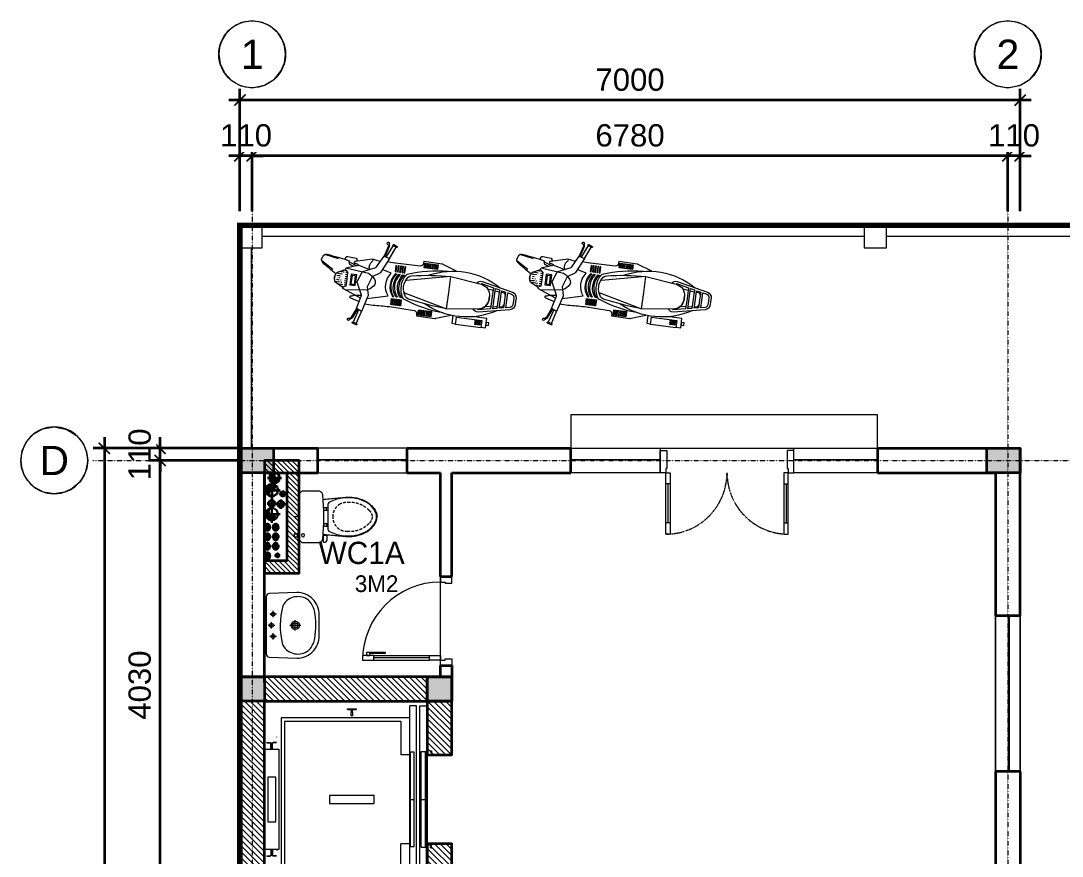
# Model space of a CAD drawing. Header units: millimetres. Extents: x -127141 to 682685, y -1234500 to 49778.
# Drawn here: x 218732 to 228075, y -268160 to -260665 of the extents above; entities that cross this region are included whole.
import ezdxf
from ezdxf.enums import TextEntityAlignment as Align

# ---------------------------------------------------------------- set-up
doc = ezdxf.new("R2010")
doc.units = ezdxf.units.MM
doc.header["$MEASUREMENT"] = 0
doc.set_wipeout_variables(frame=1)
for name, pattern in [('$AUDIT_BAD_LTYPE2', [0]), ('ACAD_ISO03W100', [30, 12, -18]), ('CENTER2', [1.125, 0.75, -0.125, 0.125, -0.125]), ('CONTINOUS', [0]), ('DASHDOT', [1, 0.5, -0.25, 0, -0.25]), ('DASHED', [0.75, 0.5, -0.25]), ('DIVIDEX22', [1.25, 0.625, -0.25, 0, -0.125, 0, -0.25]), ('HIDDEN', [0.75, 0.5, -0.25]), ('PHANTOM2', [1.25, 0.625, -0.125, 0.125, -0.125, 0.125, -0.125]), ('PHANTOM3', [1.5, 0.625, -0.125, 0.125, -0.125, 0.125, -0.125, 0.125, -0.125]), ('xref-thap C (mb tang 32-2)$0$HIDDEN', [0.375, 0.25, -0.125]), ('Xref-VCMT-BT3 - tuong bao$0$HIDDEN2', [0.1875, 0.125, -0.0625])]:
    doc.linetypes.add(name, pattern=pattern)
for name, color, linetype, lineweight in [('-CONCRETE', 1, 'Continuous', 35), ('-DOOR', 137, 'Continuous', 9), ('-FURNITURE', 46, 'Continuous', 9), ('-HATCH', 8, 'Continuous', 5), ('-LINE1', 7, 'Continuous', 18), ('-LINE2', 252, 'Continuous', 9), ('-TEXT', 7, 'Continuous', 15), ('-WALL', 4, 'Continuous', 35), ('A-COT VACH', 2, 'Continuous', 35), ('A-DIM', 251, 'Continuous', 15), ('A-HATCH', 251, 'Continuous', 5), ('A-KY HIEU', 34, 'Continuous', 20), ('A-NET THAY', 125, 'Continuous', 18), ('A-TRUC', 251, 'DASHDOT', 5), ('A-TUONG', 7, 'Continuous', 35), ('Bighome_khuat', 251, 'DASHED', 5), ('N1.1-CN', 4, 'CONTINOUS', 35), ('N1.3-TN', 6, 'CENTER2', 35), ('N1.4-TP', 4, 'PHANTOM2', 35), ('N1.5-TH', 2, 'PHANTOM3', 30), ('N1.6-NM', 3, 'DIVIDEX22', 30), ('N4-OTHER1', 143, 'CONTINOUS', 15), ('TEXT25', 2, 'Continuous', 13)]:
    doc.layers.add(name, color=color, linetype=linetype, lineweight=lineweight)
for name, color, linetype in [('-RANH GIOI LO DAT', 12, 'Continuous'), ('M-CD', 40, 'ACAD_ISO03W100'), ('M-Control', 170, 'CENTER2'), ('M-RP', 140, 'Continuous')]:
    doc.layers.add(name, color=color, linetype=linetype)
doc.layers.add('LUOI GIONG', color=160, linetype='Continuous', plot=False)
doc.styles.add('A1-arial', font='arial.ttf', dxfattribs={"width": 0.8})
doc.styles.get("Standard").update_dxf_attribs({"font": 'arial.ttf'})
doc.styles.add('T1', font='', dxfattribs={"height": 200})
doc.styles.add('vnavanth', font='', dxfattribs={"width": 0.8})
doc.styles.get('T1').set_extended_font_data('VNgeometric Light')
doc.styles.get('vnavanth').set_extended_font_data('.VnAvantH')
doc.dimstyles.new('DIM_LAYOUT A2-A3', dxfattribs={"dimscale": 0, "dimtxt": 2, "dimasz": 1, "dimexe": 1, "dimexo": 0, "dimgap": 0.8, "dimtad": 1, "dimdec": 0, "dimlfac": -1, "dimzin": 0, "dimdsep": 46, "dimtxsty": 'Standard', "dimblk": 'ARCHTICK', "dimcen": 1, "dimdle": 1, "dimclrd": 256, "dimclre": 256, "dimclrt": 7, "dimadec": 0, "dimazin": 0, "dimtfac": 1, "dimtdec": 0, "dimtix": 1, "dimtofl": 0, "dimtmove": 2, "dimatfit": 3, "dimldrblk": 'ARCHTICK', "dimfxl": 1, "dimtfill": 1, "dimtolj": 1, "dimtzin": 0, "dimarcsym": 0})

# ---------------------------------------------------------------- blocks, each defined once
blk = doc.blocks.new('X-5M-DH-2-CORE$0$A$C75E80C28')
at = {"layer": '-LINE2', "linetype": 'Continuous', "ltscale": 2}
for p, q in [((-510, -21.5), (-510, -50.6)), ((-506.8, -21.5), (-510, -21.5)), ((-510, -108.5), (-510, -79.4)), ((-506.8, -21.5), (-506.8, -50.6)), ((-506.8, -108.5), (-506.8, -79.4)), ((-456.2, -56.8), (-500.6, -56.8)), ((-456.2, -60), (-500.6, -60)), ((-456.2, -70), (-500.6, -70)), ((-456.2, -73.2), (-500.6, -73.2)), ((-453.2, -63), (-453.2, -67)), ((-450, -63), (-450, -67)), ((450, -63), (450, -67)), ((453.2, -63), (453.2, -67)), ((456.2, -56.8), (500.6, -56.8)), ((456.2, -60), (500.6, -60)), ((456.2, -70), (500.6, -70)), ((456.2, -73.2), (500.6, -73.2)), ((506.8, -21.5), (510, -21.5)), ((506.8, -21.5), (506.8, -50.6)), ((506.8, -108.5), (506.8, -79.4)), ((510, -21.5), (510, -50.6)), ((510, -108.5), (510, -79.4)), ((-731, -149), (731, -149)), ((-731, -1305), (-731, -149)), ((-700, -179), (700, -179)), ((-700, -1225), (-700, -179)), ((-556.8, -112.5), (-560, -112.5)), ((456.8, -112.5), (460, -112.5)), ((700, -1225), (700, -179)), ((731, -1305), (731, -149)), ((840, -1305), (-840, -1305)), ((-840, -1365), (-840, -1305)), ((-700, -1225), (-400, -1225)), ((-400, -1305), (-400, -1225)), ((700, -1225), (400, -1225)), ((400, -1305), (400, -1225)), ((840, -1365), (840, -1305)), ((840, -1365), (-840, -1365)), ((840, -1395), (-840, -1395)), ((-840, -1395), (-840, -1455)), ((425, -1309), (-425, -1309)), ((-425, -1343), (-425, -1309)), ((425, -1343), (-425, -1343)), ((0, -1309), (0, -1343)), ((425, -1343), (425, -1309)), ((840, -1395), (840, -1455)), ((-840, -1455), (-435, -1455)), ((-435, -1450), (-435, -1460)), ((-435, -1450), (-400, -1450)), ((-435, -1460), (-425, -1460)), ((-435, -1490), (-435, -1500)), ((-435, -1490), (-425, -1490)), ((-433.4, -1451.6), (-433.4, -1458.4)), ((-433.4, -1451.6), (-401.6, -1451.6)), ((-433.4, -1458.4), (-425, -1458.4)), ((-433.4, -1491.6), (-433.4, -1498.4)), ((-433.4, -1491.6), (-425, -1491.6)), ((430, -1406), (-430, -1406)), ((-430, -1406), (-430, -1446)), ((430, -1446), (-430, -1446)), ((-425, -1458.4), (-425, -1460)), ((-425, -1490), (-425, -1491.6)), ((-401.6, -1451.6), (-401.6, -1498.4)), ((400, -1450), (-400, -1450)), ((-400, -1450), (-400, -1500)), ((0, -1406), (0, -1446)), ((400, -1450), (400, -1500)), ((435, -1450), (400, -1450)), ((401.6, -1451.6), (401.6, -1498.4)), ((433.4, -1451.6), (401.6, -1451.6)), ((433.4, -1458.4), (425, -1458.4)), ((425, -1458.4), (425, -1460)), ((435, -1460), (425, -1460)), ((425, -1490), (425, -1491.6)), ((435, -1490), (425, -1490)), ((433.4, -1491.6), (425, -1491.6)), ((430, -1406), (430, -1446)), ((433.4, -1451.6), (433.4, -1458.4)), ((433.4, -1491.6), (433.4, -1498.4)), ((435, -1450), (435, -1460)), ((840, -1455), (435, -1455)), ((435, -1490), (435, -1500)), ((-435, -1500), (-400, -1500)), ((-433.4, -1498.4), (-401.6, -1498.4)), ((435, -1500), (400, -1500)), ((433.4, -1498.4), (401.6, -1498.4))]:
    blk.add_line(p, q, dxfattribs=at)
for points in [[(-450, 0), (-450, -130), (450, -130), (450, 0)], [(-200, -29), (200, -29), (200, -101), (-200, -101)], [(-36, -584), (36, -584), (36, -984), (-36, -984)]]:
    blk.add_lwpolyline(points, close=True, dxfattribs=at)
for points in [[(-780, -789), (-751, -789, 0.414214), (-750, -788), (-750, -784), (-750, -780, 0.414214), (-751, -779), (-780, -779, -0.256978), (-784.1, -781.9), (-797.9, -781.9, -0.414214), (-800.9, -778.9), (-804, -749.5, 0.414214), (-807, -746.5), (-812, -746.5), (-812, -784), (-812, -821.5), (-807, -821.5, 0.414214), (-804, -818.5), (-800.9, -789.1, -0.414214), (-797.9, -786.1), (-784.1, -786.1, -0.256978), (-780, -789)], [(780, -789), (751, -789, -0.414214), (750, -788), (750, -784), (750, -780, -0.414214), (751, -779), (780, -779, 0.256978), (784.1, -781.9), (797.9, -781.9, 0.414214), (800.9, -778.9), (804, -749.5, -0.414214), (807, -746.5), (812, -746.5), (812, -784), (812, -821.5), (807, -821.5, -0.414214), (804, -818.5), (800.9, -789.1, 0.414214), (797.9, -786.1), (784.1, -786.1, 0.256978), (780, -789)]]:
    blk.add_lwpolyline(points, format="xyb", dxfattribs=at)
for centre, radius, start, end in [((-500.6, -50.6), 9.4, 180, 270), ((-500.6, -79.4), 9.4, 90, 180), ((-500.6, -50.6), 6.2, 180, 270), ((-500.6, -79.4), 6.2, 90, 180), ((-456.2, -63), 6.2, 0, 90), ((-456.2, -63), 3, 0, 90), ((-456.2, -67), 6.2, 270, 0), ((-456.2, -67), 3, 270, 0), ((456.2, -63), 6.2, 90, 180), ((456.2, -67), 6.2, 180, 270), ((456.2, -63), 3, 90, 180), ((456.2, -67), 3, 180, 270), ((500.6, -50.6), 6.2, 270, 0), ((500.6, -50.6), 9.4, 270, 0), ((500.6, -79.4), 9.4, 0, 90), ((500.6, -79.4), 6.2, 0, 90)]:
    blk.add_arc(centre, radius, start, end, dxfattribs=at)
blk = doc.blocks.new('A$C5C575821')
at = {"layer": '-CONCRETE'}
h = blk.add_hatch(color=256, dxfattribs=at)
h.dxf.hatch_style = 1
h.paths.add_polyline_path([(0, 220), (0, 0), (220, 0), (220, 220)])
blk.add_lwpolyline([(0, 0), (220, 0), (220, 220), (0, 220)], close=True, dxfattribs=at)
blk = doc.blocks.new('A$C3F71457E')
at = {"layer": 'A-HATCH'}
h = blk.add_hatch(dxfattribs=at)
h.set_pattern_fill('ANSI31', color=256, scale=300)
h.paths.add_polyline_path([(200, 380), (-20, 380), (-20, -98.4), (18.4, -98.4), (18.4, -66.6), (11.6, -66.6), (11.6, -75), (10, -75), (10, -65), (20, -65), (20, -100), (200, -100)])
h.paths.add_polyline_path([(-20, 600), (-1480, 600), (-1480, 380), (-20, 380)])
h.paths.add_polyline_path([(-1480, 380), (-1700, 380), (-1700, -1380), (-1480, -1380)])
h.paths.add_polyline_path([(-20, -1380), (-1480, -1380), (-1480, -1600), (-20, -1600)])
h.paths.add_polyline_path([(200, -900), (20, -900), (20, -935), (10, -935), (10, -925), (11.6, -925), (11.6, -933.4), (18.4, -933.4), (18.4, -901.6), (-20, -901.6), (-20, -1380), (-20, -1380), (200, -1380)])
at = {"layer": '-CONCRETE'}
blk.add_lwpolyline([(-20, -100), (-20, 380), (-1480, 380), (-1480, -1380), (-20, -1380), (-20, -900), (200, -900), (200, -1600), (-1700, -1600), (-1700, 600), (200, 600), (200, -100), (-20, -100)], dxfattribs=at)
at = {"layer": '-LINE1'}
blk.add_line((-20, -900), (-20, -100), dxfattribs=at)
at = {"layer": '-WALL'}
for p in [(-1700, 380), (-20, 380), (-1700, -1600), (-20, -1600)]:
    blk.add_blockref('A$C5C575821', p, dxfattribs=at)
at = {"color": 2, "rotation": 90}
blk.add_blockref('X-5M-DH-2-CORE$0$A$C75E80C28', (-1480, -500), dxfattribs=at)
blk = doc.blocks.new('A$C18091ED7')
for p, q in [((0, -42.1), (0, 0)), ((146.1, -26.6), (179.2, -26.6)), ((146.1, -26.6), (146.1, -30.2)), ((146.1, -30.2), (165.8, -30.2)), ((153.1, -36.8), (146.1, -30.2)), ((152.3, 0), (152.3, -26.6)), ((152.3, 0), (179.2, 0)), ((153.1, -36.8), (165.8, -36.8)), ((153.1, -39.7), (153.1, -36.8)), ((153.1, -39.7), (178.4, -39.7)), ((153.1, -39.7), (178.4, -39.7)), ((153.1, -39.7), (153.1, -42.1)), ((185.4, -30.2), (165.8, -30.2)), ((178.4, -36.8), (165.8, -36.8)), ((185.4, -30.2), (178.4, -36.8)), ((178.4, -36.8), (178.4, -39.7)), ((178.4, -39.7), (178.4, -42.1)), ((179.2, 0), (179.2, -26.6)), ((179.2, -26.6), (185.4, -26.6)), ((185.4, -26.6), (185.4, -30.2)), ((-83.3, -267.4), (-83.3, -300)), ((-83.3, -278.5), (-83.3, -287.6)), ((-62.9, -265.4), (-81.3, -265.4)), ((-60.9, -267.4), (-60.9, -300)), ((60.9, -267.4), (60.9, -300)), ((62.9, -265.4), (81.3, -265.4)), ((83.3, -267.4), (83.3, -300)), ((83.3, -278.5), (83.3, -287.6)), ((165.4, -262), (165.4, -289.7)), ((167.9, -259.5), (228.1, -259.5)), ((230.6, -274.3), (230.6, -262)), ((-60.9, -290), (-83.3, -290)), ((60.9, -290), (83.3, -290)), ((167.9, -292.2), (206.7, -292.2))]:
    blk.add_line(p, q)
for points in [[(230, -218.5, -0.137407), (225.5, -234.6), (221.8, -240.7, -0.236081), (198.3, -255.5, -0.051961), (-198.3, -255.5, -0.236081), (-221.8, -240.7), (-225.5, -234.6, -0.137407), (-230, -218.5), (-230, -72, -0.198912), (-226.4, -63.2), (-208.9, -45.8, -0.198912), (-200.1, -42.1), (0, -42.1), (200.1, -42.1, -0.198912), (208.9, -45.8), (226.4, -63.2, -0.198912), (230, -72)], [(144.1, -619, -0.212405), (26.3, -734.5, -0.027685), (-0.6, -738.6, -0.022279), (-26.3, -734.5, -0.212405), (-144.1, -619, -0.142796), (-167.2, -428, -0.093005), (-127.9, -309.1, -0.256439), (-111.2, -300), (0, -300), (111.2, -300, -0.256439), (127.9, -309.1, -0.093005), (167.2, -428, -0.142796)]]:
    blk.add_lwpolyline(points, format="xyb", close=True)
at = {"linetype": 'xref-thap C (mb tang 32-2)$0$HIDDEN', "ltscale": 100}
blk.add_lwpolyline([(61, -669, -0.199031), (0, -698.8, -0.199031), (-61, -669, -0.218924), (-131.9, -478.3, -0.153791), (-112.5, -404, -0.236701), (0, -347.6, -0.236701), (112.5, -404, -0.153791), (131.9, -478.3, -0.218924)], format="xyb", close=True, dxfattribs=at)
blk.add_circle((165.8, -78.4), 13.9)
for centre, radius, start, end in [((-81.3, -267.4), 1.98, 90, 180), ((-62.9, -267.4), 1.98, 0, 90), ((62.9, -267.4), 1.98, 90, 180), ((81.3, -267.4), 1.98, 0, 90), ((167.9, -262), 2.47, 90, 180), ((168.4, -224.8), 80.1, 306.46585, 320.31229), ((228.1, -274.3), 2.47, 320.31229, 0), ((167.9, -289.7), 2.47, 180, 270), ((206.7, -276.7), 15.5, 270, 306.46585)]:
    blk.add_arc(centre, radius, start, end)
for points in [[(-155.6, -259.5), (-156.6, -267.3), (-164.3, -328.4), (-169.2, -385.1), (-183.7, -527.8), (-135.6, -679.1), (-50.3, -735.2), (-19.7, -741.1), (0, -743.7)], [(155.6, -259.5), (156.6, -267.3), (164.3, -328.4), (169.2, -385.1), (183.7, -527.8), (135.6, -679.1), (50.3, -735.2), (19.7, -741.1), (0, -743.7)]]:
    blk.add_open_spline(points, degree=3, knots=[130.613938, 130.613938, 130.613938, 130.613938, 152.852109, 311.129351, 417.703951, 561.383393, 697.692632, 710.812262, 710.812262, 710.812262, 710.812262])
blk = doc.blocks.new('*U122')
at = {"linetype": '$AUDIT_BAD_LTYPE2'}
for p, q in [((70, 100), (70, 600)), ((90, 600), (90, 100))]:
    blk.add_line(p, q, dxfattribs=at)
for points in [[(50, 600), (90, 600), (90, 700), (50, 700), (50, 600)], [(50, 602.9), (50, 100)], [(50, 100), (90, 100), (90, 0), (50, 0), (50, 100)]]:
    blk.add_lwpolyline(points)
for points in [[(118.3, 494.5), (118.3, 664.1), (90, 664.1), (90, 635.9), (112.6, 635.9), (112.6, 494.5)], [(0, 0), (50, 0), (50, -40), (60, -40), (60, -100), (0, -100)], [(800, 0), (750, 0), (750, -40), (740, -40), (740, -100), (800, -100)]]:
    blk.add_lwpolyline(points, close=True)
at = {"linetype": '$AUDIT_BAD_LTYPE2', "ltscale": 0.3}
blk.add_arc((50, 0), 700, 0, 90, dxfattribs=at)
blk = doc.blocks.new('*U715')
for p, q in [((-1110, 450), (-1150, 450)), ((-90, 450), (-50, 450)), ((-1110, 100), (-1150, 100)), ((-90, 100), (-50, 100))]:
    blk.add_line(p, q)
at = {"color": 251}
for p, q in [((-1130, 100), (-1130, 450)), ((-70, 100), (-70, 450))]:
    blk.add_line(p, q, dxfattribs=at)
for points in [[(-1150, 0), (-1110, 0), (-1110, 550), (-1150, 550)], [(-50, 0), (-90, 0), (-90, 550), (-50, 550)], [(-1200, -200.1), (-1140, -200.1), (-1140, -40), (-1150, -40), (-1150, 0), (-1200, 0)], [(0, -200.1), (-60, -200.1), (-60, -40), (-50, -40), (-50, 0), (0, 0)]]:
    blk.add_lwpolyline(points, close=True)
at = {"layer": 'Bighome_khuat', "linetype": 'Xref-VCMT-BT3 - tuong bao$0$HIDDEN2'}
for centre, start, end in [((-1150, 0), 0, 89.99996), ((-50, 0), 90.00004, 180)]:
    blk.add_arc(centre, 550, start, end, dxfattribs=at)
blk = doc.blocks.new('A$C4ace49fd')
for p, q in [((167.3, 413.5), (223.9, 413.5)), ((195, 382.7), (195, 442.9)), ((267.3, 428.5), (323.9, 428.5)), ((295, 397.7), (295, 457.9)), ((367.3, 413.5), (423.9, 413.5)), ((395, 382.7), (395, 442.9)), ((248.9, 214.8), (342.1, 214.8)), ((295, 165.4), (295, 264))]:
    blk.add_line(p, q)
for points in [[(0, 200, 0.414214), (200, 0), (390, 0, 0.414214), (590, 200), (581.1, 446.1, 0.409799), (551.1, 475), (38.9, 475, 0.403607), (8.9, 446.1)], [(176.6, 39.7, 0.090773), (424.3, 42.8, 0.149887), (521.4, 96, 0.430722), (481.9, 321.3, 0.080637), (470.2, 326.5, 0.127732), (124.5, 329.3, 0.074208), (113.6, 324.8, 0.443092), (68.6, 96, 0.13364), (154, 45.6, 0.033617)]]:
    blk.add_lwpolyline(points, format="xyb", close=True)
for centre, radius in [((195, 413.5), 17.5), ((295, 428.5), 17.5), ((395, 413.5), 17.5), ((295, 214.8), 37.5), ((295, 214.8), 22.5), ((295, 214.8), 22.5)]:
    blk.add_circle(centre, radius)
blk = doc.blocks.new('A$C49AC32B8')
h = blk.add_hatch()
h.set_pattern_fill('ANSI31', color=256, scale=100, angle=405, style=0)
h.set_pattern_definition([(90, (1628.179, -139081.394), (-12.5, 1e-15), [])])
h.paths.add_polyline_path([(-545.4, -149.3), (-545.4, -106.7), (-667.4, -106.7), (-667.4, -149.3)])
h.paths.add_polyline_path([(-545.4, 276.3), (-545.4, 318.8), (-667.4, 318.8), (-667.4, 276.3)])
h = blk.add_hatch()
h.set_pattern_fill('ANSI31', color=256, scale=150, angle=315, style=0)
h.set_pattern_definition([(2e-15, (1485.97, -142180.918), (2e-15, 18.75), [])])
edge = h.paths.add_edge_path()
edge.add_arc((142.4, 0.7), 10, 291.06339, 432.04954)
edge.add_arc((142.4, 168.9), 10, 287.95046, 428.93661)
edge.add_arc((203.6, 62.8), 30, 298.73417, 336.68476)
edge.add_arc((203.6, 106.8), 30, 383.31524, 421.26583)
edge.add_line((152.1, 3), (218.1, 36.5))
edge.add_line((152.1, 166.5), (218.1, 133.1))
edge.add_line((145.5, 10.2), (128.8, 17.7))
edge.add_line((128.8, 17.7), (128.8, 82.1))
edge.add_line((128.8, 146.5), (128.8, 82.1))
edge.add_line((145.5, 159.4), (128.8, 146.5))
edge.add_arc((152.6, 84.8), 85.6, 336.68476, 359.98629)
edge.add_arc((152.6, 84.8), 85.6, 360.01371, 383.31524)
for points in [[(-244.2, 438, 1), (-248.2, 447.1), (-248.2, 447.1), (-280.2, 432.8), (-280.2, 432.8, 1), (-276.1, 423.7)], [(-9.5, -301.3), (-41.7, -188.5), (6.5, -167.3), (6.5, -167.3), (-21.3, -52.1), (-21.3, -52.1, -0.213812), (-21.1, -44), (-21.1, -44), (32.2, 67.1), (32.2, 67.1, 0.201882), (32.6, 74.9), (32.6, 74.9), (0.3, 163.6), (0.3, 163.6, 0.201882), (-4.9, 169.3), (-4.9, 169.3), (-117.2, 220.1), (-117.2, 220.1, -0.213812), (-122.7, 226.3), (-122.7, 226.3), (-175.4, 332.4), (-175.4, 332.4), (-225.9, 317.6), (-277.9, 433.9)], [(-185, 329.6), (-210.7, 418), (-210.7, 418, -0.119246), (-211.4, 432.1), (-211.4, 432.1), (-207.4, 452.8)], [(-199.5, 441.1, 2.509808), (-207.5, 452.2)], [(-199.5, 441.1), (-201.1, 432.6), (-201.1, 432.6, 0.119246), (-200.5, 418.5), (-200.5, 418.5), (-175.4, 332.4)], [(-593.8, 213.8, 0.25966), (-1245.1, 188.7, 0.25966)], [(-839.1, 283.8), (-712, 328.9), (-712, 328.9, -0.085491), (-702, 330.7), (-535.1, 330.7), (-535.1, 315.4), (-535.1, 315.4, 0.389594), (-507.7, 285.5), (-507.7, 285.5), (-284.8, 280.8), (-284.8, 280.8, 0.038668), (-280.2, 280.8), (-280.2, 280.8, 0.005075), (-209.9, 283)], [(-225.9, 317.6), (-163, 181.7), (-163, 181.7, 0.213812), (-157.6, 175.5), (-157.6, 175.5), (-95.4, 131.7), (-61.2, 37.8), (-80.7, -35.7), (-80.7, -35.7, 0.213812), (-80.9, -43.9), (-80.9, -43.9), (-41.7, -188.5)], [(-149, 279.3), (-78.1, 290.7), (73.5, 248.7, -1.090751), (73.5, 233.7, 0.1744), (37.9, 219.8), (146, 178.2), (146, 178.2, -0.70664), (145.5, 159.4)], [(-64, 196.1, 0.330008), (-78.1, 272.1), (-78.1, 272.1, -0.752015), (-78.1, 290.7)], [(159.9, 254.9, 0.671768), (145.2, 286.1), (145.2, 286.1), (69.7, 278.7), (69.7, 278.7, 0.734542), (70.8, 249.8)], [(-1029.6, 202.2, 0.218308), (-1078.9, 224.2), (-1078.9, 224.2), (-1359.8, 164.2), (-1359.8, 164.2, 0.353851), (-1399.4, 115.3), (-1399.4, 84.8), (-1399.4, 54.3, 0.353851), (-1359.8, 5.4), (-1359.8, 5.4), (-1078.9, -54.6), (-1078.9, -54.6, 0.218308), (-1029.6, -32.6)], [(-1074.6, 204.7), (-1072.9, 196.9), (-1072.9, 196.9, 0.379173), (-1160.8, 97.7)], [(-402.7, 141.1, 0.365685), (-444.3, 190.4, 0.035711), (-794.4, 230.8), (-1072.9, 196.9)], [(-765.3, -103.7, 0.080514), (-402.7, -28.1), (-402.7, -28.1, 0.201101), (-366.2, 84.8), (-366.2, 84.8, 0.201101), (-402.7, 197.7), (-402.7, 197.7, 0.080514), (-765.3, 273.3)], [(-74.8, -66.2), (-259.4, -17.7), (-259.4, -17.7, 0.336681), (-259.4, 187.2), (-259.4, 187.2), (-175.7, 209.2)], [(231.6, 117.7, 0.024274), (362.1, 200.6), (362.1, 200.6, 0.338506), (373, 235.3), (373, 235.3), (373, 235.3), (364.2, 259.5), (364.2, 259.5, 0.338506), (333.5, 279.2), (333.5, 279.2, 0.032613), (128.2, 248.3), (128.2, 248.3), (127, 238.4), (52.5, 214.2)], [(-1280.3, 160.7, 0.112845), (-1300, 120.7)], [(-414.5, -3.8, 0.315879), (-414.5, 173.3)], [(136.8, 181.8), (-58.4, 160.5), (-58.4, 160.5, 0.114874), (-118.1, 115.6), (-118.1, 115.6, 0.363628), (-118.1, 51.4), (-118.1, 51.4, 0.117419), (-56.9, 5.9)], [(152.1, 3), (218.1, 36.5), (218.1, 36.5, 0.167121), (231.2, 50.9), (231.2, 50.9, 0.102024), (238.2, 84.8), (238.2, 84.8, 0.102024), (231.2, 118.6), (231.2, 118.6, 0.167121), (218.1, 133.1), (218.1, 133.1), (152.1, 166.5)], [(-1300, 48.8, 0.112845), (-1280.3, 8.8)], [(-1072.9, -27.4, -0.379173), (-1160.8, 71.9, 0.379173), (-1072.9, -27.4), (-1072.9, -27.4), (-1074.6, -35.1)], [(-1072.9, -27.4), (-794.4, -61.3), (-794.4, -61.3, 0.035711), (-444.3, -20.8), (-444.3, -20.8, 0.365685), (-402.7, 28.5)], [(-16.7, -71.3), (146, -8.7), (146, -8.7, 0.70664), (145.5, 10.2)], [(-1245.1, -19.1, 0.25966), (-593.8, -44.3)], [(37.9, -50.3, 0.1744), (73.5, -64.1), (73.5, -64.1, -1.090751), (73.5, -79.1), (73.5, -79.1), (-9.3, -102.1)], [(-61.2, -116.6), (-135.9, -117.2), (-135.9, -117.2, 0.010417), (-280.2, -111.3), (-280.2, -111.3, 0.038668), (-284.8, -111.3), (-284.8, -111.3), (-507.7, -116), (-507.7, -116, 0.389594), (-535.1, -145.9), (-535.1, -145.9), (-535.1, -161.1), (-702, -161.1, -0.085491), (-712, -159.4), (-712, -159.4), (-839.1, -114.3)], [(-2.6, -171.3), (34.4, -255.6), (34.4, -255.6, 0.119246), (43, -266.8), (43, -266.8), (59.4, -280.1)], [(6.5, -167.3), (42.6, -249.4), (42.6, -249.4, 0.119246), (51.2, -260.6), (51.2, -260.6), (57.9, -266.1)], [(58.9, -279.8, 2.509808), (57.9, -266.1)], [(-12, -302, 1), (-9.2, -311.7), (-9.2, -311.7), (24.4, -302.1), (24.4, -302.1, 1), (21.7, -292.4)]]:
    blk.add_lwpolyline(points, format="xyb")
for points in [[(-276.1, 423.7), (-244.2, 438)], [(-196.8, 326.1), (-246.4, 437)], [(-1074.8, 204.6), (-1185.7, 180.9), (-1185.7, 84.8), (-1185.7, -11.4), (-1074.8, -35.1)], [(-402.7, 28.5), (-794.4, -61.3), (-794.4, -61.3), (-794.4, 84.8), (-794.4, 230.8), (-794.4, 230.8), (-402.7, 141.1)], [(37.9, 219.8), (-61.1, 194.7)], [(81.5, 203), (118, 217.4), (127, 238.4)], [(227.1, 252.5), (352.2, 274.5)], [(263.5, 152.5), (373.4, 216.1)], [(-1262, 150.8), (-1289.1, 148.1)], [(-1205.7, 156.5), (-1242, 152.8)], [(-1136, 163.5), (-1185.7, 158.5)], [(145.5, 159.4), (128.8, 146.5), (128.8, 82.1), (128.8, 17.7), (145.5, 10.2)], [(-1262, 18.8), (-1289.1, 21.5)], [(-1205.7, 13.1), (-1242, 16.7)], [(-1136, 6), (-1185.7, 11.1)], [(-58.4, 6.4), (131.3, -14.3)], [(37.9, -50.3), (-21.1, -44)], [(-1121.2, -185.1), (-1164.5, -185.1), (-1164.5, -99.2), (-1030.9, -99.2)], [(-858.6, -115.7), (-858.6, -185.1), (-892, -185.1)], [(-14, -176.3), (19.3, -293.1)], [(-12, -302), (21.7, -292.4)]]:
    blk.add_lwpolyline(points)
for points in [[(-667.4, 318.8), (-667.4, 276.3), (-545.4, 276.3), (-545.4, 318.8)], [(-381.8, 206.9), (-381.8, 261.7), (-373, 261.7), (-373, 206.9)], [(-361.8, 206.9), (-361.8, 261.7), (-353, 261.7), (-353, 206.9)], [(-341.8, 206.9), (-341.8, 261.7), (-333, 261.7), (-333, 206.9)], [(-321.8, 206.9), (-321.8, 261.7), (-313, 261.7), (-313, 206.9)], [(-301.8, 206.9), (-301.8, 261.7), (-293, 261.7), (-293, 206.9)], [(-1262, 164.6), (-1300, 156.5), (-1300, 84.8), (-1300, 13), (-1300, 13), (-1262, 4.9), (-1262, 84.8)], [(-1242, 168.9), (-1242, 84.8), (-1242, 0.6), (-1242, 0.6), (-1205.7, -7.1), (-1205.7, -7.1), (-1205.7, 84.8), (-1205.7, 176.7), (-1205.7, 176.7)], [(-1160.8, 84.8), (-1160.8, 97.7)], [(94.9, 132), (94.9, 34.8), (44.5, 34.8), (44.5, 132)], [(84.9, 122), (84.9, 44.8), (54.5, 44.8), (54.5, 122)], [(-1160.8, 84.8), (-1160.8, 71.9)], [(-381.8, -37.4), (-381.8, -92.1), (-373, -92.1), (-373, -37.4)], [(-361.8, -37.4), (-361.8, -92.1), (-353, -92.1), (-353, -37.4)], [(-341.8, -37.4), (-341.8, -92.1), (-333, -92.1), (-333, -37.4)], [(-321.8, -37.4), (-321.8, -92.1), (-313, -92.1), (-313, -37.4)], [(-301.8, -37.4), (-301.8, -92.1), (-293, -92.1), (-293, -37.4)], [(-1164.5, -135.4), (-1164.5, -160.8), (-1188.4, -160.8), (-1188.4, -135.4)], [(-892, -190.4), (-892, -123.5), (-1121.2, -123.5), (-1121.2, -190.4)], [(-1110.5, -130.5), (-1110.5, -138.2), (-1063.2, -138.2), (-1063.2, -130.5)], [(-1110.5, -144.6), (-1110.5, -152.3), (-1063.2, -152.3), (-1063.2, -144.6)], [(-1110.5, -159.3), (-1110.5, -167), (-1063.2, -167), (-1063.2, -159.3)], [(-667.4, -149.3), (-667.4, -106.7), (-545.4, -106.7), (-545.4, -149.3)]]:
    blk.add_lwpolyline(points, close=True)
for points in [[(-366.5, 187.2), (-379.3, 187.2), (-379.3, 187.2, -0.363938), (-379.3, -17.7), (-379.3, -17.7), (-366.5, -17.7), (-366.5, -17.7, 0.336681)], [(-328.9, 187.2), (-341.7, 187.2), (-341.7, 187.2, -0.363938), (-341.7, -17.7), (-341.7, -17.7), (-328.9, -17.7), (-328.9, -17.7, 0.336681)], [(-310.7, 187.2), (-297.9, 187.2), (-297.9, 187.2, -0.336681), (-297.9, -17.7), (-297.9, -17.7), (-310.7, -17.7), (-310.7, -17.7, 0.363938)], [(-1379.4, 115.3), (-1379.4, 84.8), (-1379.4, 54.3), (-1379.4, 54.3, 0.353851), (-1355.7, 24.9), (-1355.7, 24.9), (-1320, 17.3), (-1320, 17.3), (-1320, 84.8), (-1320, 152.2), (-1320, 152.2), (-1355.7, 144.6), (-1355.7, 144.6, 0.353851)]]:
    blk.add_lwpolyline(points, format="xyb", close=True)
blk = doc.blocks.new('_ArchTick')
at = {"color": 0, "linetype": 'ByBlock', "const_width": 0.15}
blk.add_lwpolyline([(-0.5, -0.5), (0.5, 0.5)], dxfattribs=at)
blk = doc.blocks.new('*D2482')
at = {"layer": 'A-DIM', "lineweight": -2, "transparency": 16777216}
for p, q in [((1257.4, 17883.6), (1257.4, 17983.6)), ((1973.9, 17883.6), (1157.4, 17883.6)), ((1973.9, 17773.6), (1157.4, 17773.6)), ((1257.4, 17773.6), (1257.4, 17673.6))]:
    blk.add_line(p, q, dxfattribs=at)
at = {"layer": 'Defpoints', "color": 0, "transparency": 16777216}
for p in [(1973.9, 17883.6), (1973.9, 17773.6)]:
    blk.add_point(p, dxfattribs=at)
at = {"layer": 'A-DIM', "lineweight": -2, "transparency": 16777216, "xscale": 100, "yscale": 100, "zscale": 100}
for p, rotation in [((1257.4, 17883.6), 270), ((1257.4, 17773.6), 90)]:
    blk.add_blockref('_ArchTick', p, dxfattribs=dict(at, rotation=rotation))
at = {"layer": 'A-DIM', "color": 7, "transparency": 16777216, "insert": (1075.3, 17828.6), "char_height": 200, "attachment_point": 5, "rotation": 90, "bg_fill": 3, "box_fill_scale": 1.25, "bg_fill_color": 256, "bg_fill_true_color": 13158600, "bg_fill_transparency": 0}
blk.add_mtext('\\A1;110', dxfattribs=at)
at = {"layer": 'Defpoints', "color": 0, "transparency": 16777216}
blk.add_point((1257.4, 17773.6), dxfattribs=at)
blk = doc.blocks.new('*D2484')
at = {"layer": 'A-DIM', "lineweight": -2, "transparency": 16777216}
for p, q in [((2083.9, 20011.1), (2083.9, 20607.9)), ((8864.1, 20011.2), (8864.1, 20607.9)), ((8964.1, 20507.9), (1983.9, 20507.9))]:
    blk.add_line(p, q, dxfattribs=at)
at = {"layer": 'Defpoints', "color": 0, "transparency": 16777216}
for p in [(2083.9, 20507.9), (2083.9, 20011.1, 0), (8864.1, 20011.2, 0)]:
    blk.add_point(p, dxfattribs=at)
at = {"layer": 'A-DIM', "lineweight": -2, "transparency": 16777216, "xscale": 100, "yscale": 100, "zscale": 100, "rotation": 180}
blk.add_blockref('_ArchTick', (2083.9, 20507.9), dxfattribs=at)
at = {"layer": 'A-DIM', "lineweight": -2, "transparency": 16777216, "xscale": 100, "yscale": 100, "zscale": 100}
blk.add_blockref('_ArchTick', (8864.1, 20507.9), dxfattribs=at)
at = {"layer": 'A-DIM', "color": 7, "transparency": 16777216, "insert": (5474, 20690), "char_height": 200, "attachment_point": 5, "bg_fill": 3, "box_fill_scale": 1.25, "bg_fill_color": 256, "bg_fill_true_color": 13158600, "bg_fill_transparency": 0}
blk.add_mtext('\\A1;6780', dxfattribs=at)
blk = doc.blocks.new('*D2485')
at = {"layer": 'A-DIM', "lineweight": -2, "transparency": 16777216}
for p, q in [((1973.9, 20011.1), (1973.9, 20607.8)), ((2083.9, 20011.1), (2083.9, 20607.8)), ((1973.9, 20507.8), (1873.9, 20507.8)), ((2083.9, 20507.8), (2183.9, 20507.8))]:
    blk.add_line(p, q, dxfattribs=at)
at = {"layer": 'Defpoints', "color": 0, "transparency": 16777216}
for p in [(1973.9, 20011.1), (2083.9, 20011.1, 0)]:
    blk.add_point(p, dxfattribs=at)
at = {"layer": 'A-DIM', "lineweight": -2, "transparency": 16777216, "xscale": 100, "yscale": 100, "zscale": 100}
blk.add_blockref('_ArchTick', (1973.9, 20507.8), dxfattribs=at)
at = {"layer": 'A-DIM', "lineweight": -2, "transparency": 16777216, "xscale": 100, "yscale": 100, "zscale": 100, "rotation": 180}
blk.add_blockref('_ArchTick', (2083.9, 20507.8), dxfattribs=at)
at = {"layer": 'A-DIM', "color": 7, "transparency": 16777216, "insert": (2028.9, 20689.9), "char_height": 200, "attachment_point": 5, "bg_fill": 3, "box_fill_scale": 1.25, "bg_fill_color": 256, "bg_fill_true_color": 13158600, "bg_fill_transparency": 0}
blk.add_mtext('\\A1;110', dxfattribs=at)
at = {"layer": 'Defpoints', "color": 0, "transparency": 16777216}
blk.add_point((1973.9, 20507.8), dxfattribs=at)
blk = doc.blocks.new('*D2486')
at = {"layer": 'A-DIM', "lineweight": -2, "transparency": 16777216}
for p, q in [((8864.1, 20011.2), (8864.1, 20607.9)), ((8974.1, 20011.2), (8974.1, 20607.9)), ((8864.1, 20507.9), (8764.1, 20507.9)), ((8974.1, 20507.9), (9074.1, 20507.9))]:
    blk.add_line(p, q, dxfattribs=at)
at = {"layer": 'Defpoints', "color": 0, "transparency": 16777216}
for p in [(8864.1, 20011.2), (8974.1, 20011.2, 0)]:
    blk.add_point(p, dxfattribs=at)
at = {"layer": 'A-DIM', "lineweight": -2, "transparency": 16777216, "xscale": 100, "yscale": 100, "zscale": 100}
blk.add_blockref('_ArchTick', (8864.1, 20507.9), dxfattribs=at)
at = {"layer": 'A-DIM', "lineweight": -2, "transparency": 16777216, "xscale": 100, "yscale": 100, "zscale": 100, "rotation": 180}
blk.add_blockref('_ArchTick', (8974.1, 20507.9), dxfattribs=at)
at = {"layer": 'A-DIM', "color": 7, "transparency": 16777216, "insert": (8919.1, 20690), "char_height": 200, "attachment_point": 5, "bg_fill": 3, "box_fill_scale": 1.25, "bg_fill_color": 256, "bg_fill_true_color": 13158600, "bg_fill_transparency": 0}
blk.add_mtext('\\A1;110', dxfattribs=at)
at = {"layer": 'Defpoints', "color": 0, "transparency": 16777216}
blk.add_point((8864.1, 20507.9), dxfattribs=at)
blk = doc.blocks.new('*D2489')
at = {"layer": 'A-DIM', "lineweight": -2, "transparency": 16777216}
for p, q in [((1257.4, 13643.6), (1257.4, 17873.6)), ((1997.8, 17773.6), (1157.4, 17773.6)), ((1997.8, 13743.6), (1157.4, 13743.6))]:
    blk.add_line(p, q, dxfattribs=at)
at = {"layer": 'Defpoints', "color": 0, "transparency": 16777216}
for p in [(1257.4, 17773.6), (1997.8, 17773.6, 0), (1997.8, 13743.6, 0)]:
    blk.add_point(p, dxfattribs=at)
at = {"layer": 'A-DIM', "lineweight": -2, "transparency": 16777216, "xscale": 100, "yscale": 100, "zscale": 100}
for p, rotation in [((1257.4, 17773.6), 90), ((1257.4, 13743.6), 270)]:
    blk.add_blockref('_ArchTick', p, dxfattribs=dict(at, rotation=rotation))
at = {"layer": 'A-DIM', "color": 7, "transparency": 16777216, "insert": (1075.3, 15758.6), "char_height": 200, "attachment_point": 5, "rotation": 90, "bg_fill": 3, "box_fill_scale": 1.25, "bg_fill_color": 256, "bg_fill_true_color": 13158600, "bg_fill_transparency": 0}
blk.add_mtext('\\A1;4030', dxfattribs=at)
blk = doc.blocks.new('*D2498')
at = {"layer": 'A-DIM', "lineweight": -2, "transparency": 16777216}
for p, q in [((1973.9, 20398.1), (1973.9, 21107.8)), ((8974.1, 20398.2), (8974.1, 21107.8)), ((9074.1, 21007.8), (1873.9, 21007.8))]:
    blk.add_line(p, q, dxfattribs=at)
at = {"layer": 'Defpoints', "color": 0, "transparency": 16777216}
for p in [(1973.9, 21007.8), (1973.9, 20398.1, 0), (8974.1, 20398.2, 0)]:
    blk.add_point(p, dxfattribs=at)
at = {"layer": 'A-DIM', "lineweight": -2, "transparency": 16777216, "xscale": 100, "yscale": 100, "zscale": 100, "rotation": 180}
blk.add_blockref('_ArchTick', (1973.9, 21007.8), dxfattribs=at)
at = {"layer": 'A-DIM', "lineweight": -2, "transparency": 16777216, "xscale": 100, "yscale": 100, "zscale": 100}
blk.add_blockref('_ArchTick', (8974.1, 21007.8), dxfattribs=at)
at = {"layer": 'A-DIM', "color": 7, "transparency": 16777216, "insert": (5474, 21189.9), "char_height": 200, "attachment_point": 5, "bg_fill": 3, "box_fill_scale": 1.25, "bg_fill_color": 256, "bg_fill_true_color": 13158600, "bg_fill_transparency": 0}
blk.add_mtext('\\A1;7000', dxfattribs=at)
blk = doc.blocks.new('Tag - Metric')
blk.add_lwpolyline([(0, 3.44), (-1.1, 3.26), (-2.06, 2.76), (-2.71, 2.12), (-3.13, 1.43), (-3.37, 0.73), (-3.44, 0), (-3.3, -0.99), (-2.83, -1.96), (-2.11, -2.72), (-1.16, -3.24), (0, -3.44), (1.28, -3.19), (2.29, -2.57), (2.96, -1.75), (3.33, -0.88), (3.44, 0), (3.34, 0.84), (3.08, 1.53), (2.65, 2.2), (1.84, 2.91), (1.07, 3.27), (0, 3.44)], close=True)
blk.add_circle((0, 0), 3.44)
at = {"style": 'A1-arial', "flags": 8}
blk.add_attdef('1', text='', height=3, dxfattribs=at).set_placement((0, 0), align=Align.MIDDLE_CENTER)
blk = doc.blocks.new('*D2501')
at = {"layer": 'A-DIM', "lineweight": -2, "transparency": 16777216}
for p, q in [((757.6, 17983.6), (757.6, 4098.7)), ((1976.6, 17883.6), (657.6, 17883.6)), ((1976.8, 4198.7), (657.6, 4198.7))]:
    blk.add_line(p, q, dxfattribs=at)
at = {"layer": 'Defpoints', "color": 0, "transparency": 16777216}
for p in [(1976.6, 17883.6, 0), (757.6, 4198.7), (1976.8, 4198.7, 0)]:
    blk.add_point(p, dxfattribs=at)
at = {"layer": 'A-DIM', "lineweight": -2, "transparency": 16777216, "xscale": 100, "yscale": 100, "zscale": 100}
for p, rotation in [((757.6, 17883.6), 90), ((757.6, 4198.7), 270)]:
    blk.add_blockref('_ArchTick', p, dxfattribs=dict(at, rotation=rotation))
at = {"layer": 'A-DIM', "color": 7, "transparency": 16777216, "insert": (575.4, 11041.1), "char_height": 200, "attachment_point": 5, "rotation": 90, "bg_fill": 3, "box_fill_scale": 1.25, "bg_fill_color": 256, "bg_fill_true_color": 13158600, "bg_fill_transparency": 0}
blk.add_mtext('\\A1;13685', dxfattribs=at)
blk = doc.blocks.new('cot 220')
at = {"layer": 'A-COT VACH'}
h = blk.add_hatch(color=251, dxfattribs=at)
h.dxf.hatch_style = 1
h.paths.add_polyline_path([(110, 110), (-110, 110), (-110, -110), (110, -110)])
blk.add_lwpolyline([(-110, -110), (110, -110), (110, 110), (-110, 110)], close=True, dxfattribs=at)
blk = doc.blocks.new('N-ONGDUNG')
at = {"layer": 'N4-OTHER1', "ltscale": 10}
h = blk.add_hatch(dxfattribs=at)
h.set_pattern_fill('ANSI31', color=256, scale=36, angle=-90, style=0)
h.set_pattern_definition([(315, (39548.85, 159241.4585), (3.18198052, 3.18198052), [])])
h.paths.add_polyline_path([(0, 45, -0.414214), (45, 0), (0, 0)])
h.paths.add_polyline_path([(-45, 0, -0.414214), (0, 45), (0, 0, 1)])
h.paths.add_polyline_path([(0, 0), (45, 0, -1)])
at = {"linetype": 'Continuous', "ltscale": 10}
for p, q in [((63, 0), (-63, 0)), ((0, 63), (0, -63))]:
    blk.add_line(p, q, dxfattribs=at)
blk.add_circle((0, 0), 45, dxfattribs=at)
for centre, start, end in [((-22.5, 0), 0, 180), ((22.5, 0), 180, 0)]:
    blk.add_arc(centre, 22.5, start, end, dxfattribs=at)
blk = doc.blocks.new('$cc')
h = blk.add_hatch()
h.set_pattern_fill('_USER', color=8, scale=0.05, angle=45, style=0, pattern_type=0)
h.set_pattern_definition([(45, (-200956.024176, 465343.044346), (-0.0353553390593, 0.0353553390593), [])])
edge = h.paths.add_edge_path()
edge.add_arc((-0.19, -0.25), 0.313, -53.1301, 53.1301, ccw=False)
edge.add_arc((0, 0), 0.5, 90, 270, ccw=False)
edge.add_arc((0.19, 0.25), 0.312, 126.8699, 233.1301)
at = {"color": 8}
blk.add_lwpolyline([(0, 0, -0.5), (0, -0.5, -1), (0, 0.5, 0.5), (0, 0, 0.333333), (0, 0, 0.333333)], format="xyb", dxfattribs=at)
blk.add_circle((0, 0), 0.5)
blk = doc.blocks.new('A$C9810a9bf')
at = {"layer": 'M-RP', "ltscale": 200}
for centre, radius in [((-14.75, 0), 14.75), ((-14.75, 0), 4.75), ((17.95, 0), 17.95), ((17.95, 0), 7.95)]:
    blk.add_circle(centre, radius, dxfattribs=at)
blk.add_ellipse((3.2, 0), major_axis=(-32.7, 0), ratio=0.756114, dxfattribs=at)
at = {"layer": 'M-RP', "ltscale": 200, "xscale": 9.5, "yscale": 9.5, "zscale": 9.5, "rotation": 180}
blk.add_blockref('$cc', (-14.75, 0), dxfattribs=at)
at = {"layer": 'M-RP', "ltscale": 200, "xscale": 15.9, "yscale": 15.9, "zscale": 15.9}
blk.add_blockref('$cc', (17.95, 0), dxfattribs=at)
blk = doc.blocks.new('A$Caa2107e4')
at = {"layer": 'M-Control', "ltscale": 0.03}
for centre, radius in [((-14.75, 0), 14.75), ((-14.75, 0), 4.75), ((17.95, 0), 17.95), ((17.95, 0), 7.95)]:
    blk.add_circle(centre, radius, dxfattribs=at)
blk.add_ellipse((3.2, 0), major_axis=(-32.7, 0), ratio=0.756114, dxfattribs=at)
at = {"layer": 'M-Control', "ltscale": 0.03, "xscale": 9.5, "yscale": 9.5, "zscale": 9.5, "rotation": 180}
blk.add_blockref('$cc', (-14.75, 0), dxfattribs=at)
at = {"layer": 'M-Control', "ltscale": 0.03, "xscale": 15.9, "yscale": 15.9, "zscale": 15.9}
blk.add_blockref('$cc', (17.95, 0), dxfattribs=at)
blk = doc.blocks.new('A$Cddca1029')
at = {"layer": 'A-HATCH'}
h = blk.add_hatch(dxfattribs=at)
h.set_pattern_fill('ANSI31', color=256, scale=250, angle=180)
h.set_pattern_definition([(225, (850724.535, -721488), (22.0970869, -22.0970869), [])])
h.paths.add_polyline_path([(900, 12), (1010, 12), (1010, 322), (0, 322), (0, 12), (110, 12), (110, 212), (900, 212)])
at = {"layer": 'A-NET THAY'}
blk.add_line((110, 12), (900, 12, 0), dxfattribs=at)
at = {"layer": 'A-TUONG'}
for points in [[(900, 12), (1010, 12), (1010, 322), (0, 322), (0, 12), (110, 12), (110, 212), (900, 212), (900, 12)], [(110, 12), (900, 12)]]:
    blk.add_lwpolyline(points, dxfattribs=at)
at = {"layer": 'M-CD', "xscale": 34, "yscale": 34, "zscale": 34, "rotation": 270}
blk.add_blockref('$cc', (851.5, 128.1), dxfattribs=at)
at = {"layer": 'M-RP', "ltscale": 200}
for name, p in [('A$C9810a9bf', (595, 113)), ('A$Caa2107e4', (595, 113)), ('A$C9810a9bf', (680.4, 113)), ('A$Caa2107e4', (680.4, 113)), ('A$C9810a9bf', (765.8, 113)), ('A$Caa2107e4', (765.8, 113)), ('A$C9810a9bf', (595, 38)), ('A$Caa2107e4', (595, 38)), ('A$C9810a9bf', (680.4, 38)), ('A$Caa2107e4', (680.4, 38)), ('A$C9810a9bf', (765.8, 38)), ('A$Caa2107e4', (765.8, 38)), ('A$C9810a9bf', (851.2, 38)), ('A$Caa2107e4', (851.2, 38))]:
    blk.add_blockref(name, p, dxfattribs=at)
at = {"layer": 'N1.1-CN', "xscale": 0.4444444444444459, "yscale": 0.4444444444444459, "zscale": 0.4444444444444459}
blk.add_blockref('N-ONGDUNG', (299, 177), dxfattribs=at)
at = {"layer": 'N1.3-TN', "xscale": -1, "rotation": 180}
blk.add_blockref('N-ONGDUNG', (155, 102), dxfattribs=at)
at = {"layer": 'N1.4-TP', "xscale": 1.222222222222223, "yscale": 1.222222222222223, "zscale": 1.222222222222223, "rotation": 180}
blk.add_blockref('N-ONGDUNG', (266, 77), dxfattribs=at)
at = {"layer": 'N1.5-TH', "xscale": 0.6666666666666681, "yscale": 0.6666666666666681, "zscale": 0.6666666666666681}
for p in [(391, 159), (385, 77)]:
    blk.add_blockref('N-ONGDUNG', p, dxfattribs=at)
at = {"layer": 'N1.6-NM', "xscale": -1.222222222222223, "yscale": 1.222222222222223, "zscale": 1.222222222222223, "rotation": 180}
blk.add_blockref('N-ONGDUNG', (482, 77), dxfattribs=at)
blk = doc.blocks.new('A$C435fd1c9')
at = {"layer": 'A-COT VACH'}
h = blk.add_hatch(color=251, dxfattribs=at)
h.dxf.hatch_style = 1
h.paths.add_polyline_path([(8974, 17663.7), (8974, 17883.7), (8674, 17883.7), (8674, 17663.7)])
at = {"layer": 'A-COT VACH', "elevation": 0}
blk.add_lwpolyline([(8974, 17663.7), (8674, 17663.7), (8674, 17883.7), (8974, 17883.7)], close=True, dxfattribs=at)
at = {"layer": 'A-COT VACH'}
blk.add_blockref('cot 220', (3763.9, 15723.4, 0), dxfattribs=at)
at = {"layer": 'A-DIM'}
for base, p1, p2, angle, picture, middle in [((2083.9, 20507.9, 0), (8864.1, 20011.2, 0), (2083.9, 20011.1, 0), 180, '*D2484', (5474, 20690, 0)), ((1257.4, 17773.6, 0), (1973.9, 17883.6, 0), (1973.9, 17773.6, 0), 90, '*D2482', (1075.3, 17828.6, 0))]:
    dim = blk.add_linear_dim(base=base, p1=p1, p2=p2, angle=angle, dimstyle='DIM_LAYOUT A2-A3', override={"dimscale": 100}, dxfattribs=at)
    dim.commit()
    dim.dimension.update_dxf_attribs({"geometry": picture, "text_midpoint": middle})
for base, p1, p2, angle, picture, middle in [((1973.9, 20507.8, 0), (2083.9, 20011.1, 0), (1973.9, 20011.1, 0), 180, '*D2485', (2028.9, 20689.9, 0)), ((8864.1, 20507.9, 0), (8974.1, 20011.2, 0), (8864.1, 20011.2, 0), 180, '*D2486', (8919.1, 20690, 0)), ((1257.4, 17773.6, 0), (1997.8, 13743.6, 0), (1997.8, 17773.6), 270, '*D2489', (1075.3, 15758.6, 0))]:
    dim = blk.add_linear_dim(base=base, p1=p1, p2=p2, angle=angle, dimstyle='DIM_LAYOUT A2-A3', override={"dimscale": 100}, dxfattribs=at)
    dim.commit()
    dim.dimension.update_dxf_attribs({"geometry": picture, "text_midpoint": middle})
at = {"layer": 'A-TRUC', "ltscale": 3, "elevation": 0}
blk.add_lwpolyline([(2083.9, 20484.1), (2083.9, 867.1)], dxfattribs=at)
at = {"layer": 'A-DIM'}
dim = blk.add_linear_dim(base=(757.6, 4198.7, 0), p1=(1976.6, 17883.6, 0), p2=(1976.8, 4198.7, 0), angle=90, dimstyle='DIM_LAYOUT A2-A3', override={"dimscale": 100}, dxfattribs=at)
dim.commit()
dim.dimension.update_dxf_attribs({"geometry": '*D2501', "text_midpoint": (575.4, 11041.1, 0)})
at = {"layer": 'A-COT VACH'}
h = blk.add_hatch(color=251, dxfattribs=at)
h.dxf.hatch_style = 1
h.paths.add_polyline_path([(1973.9, 17663.6), (2273.9, 17663.6), (2273.9, 17883.6), (1973.9, 17883.6)])
h = blk.add_hatch(color=251, dxfattribs=at)
h.dxf.hatch_style = 1
h.paths.add_polyline_path([(1973.9, 17663.6), (2273.9, 17663.6), (2273.9, 17883.6), (1973.9, 17883.6)])
at = {"layer": 'A-COT VACH', "elevation": 0}
blk.add_lwpolyline([(2273.9, 17663.6), (1973.9, 17663.6), (1973.9, 17883.6), (2273.9, 17883.6)], close=True, dxfattribs=at)
blk.add_lwpolyline([(2273.9, 17663.6), (1973.9, 17663.6), (1973.9, 17883.6), (2273.9, 17883.6)], close=True, dxfattribs=at)
at = {"layer": 'A-TRUC', "ltscale": 3}
blk.add_line((655.4, 17773.6), (14202.7, 17773.6, 0), dxfattribs=at)
at = {"layer": 'A-COT VACH', "xscale": -1}
blk.add_blockref('cot 220', (2083.9, 15723.4, 0), dxfattribs=at)
at = {"layer": 'A-KY HIEU'}
ref = blk.add_blockref('Tag - Metric', (308, 17775.4, 0), dxfattribs=dict(at, xscale=-87.13796474971016, yscale=87.13796474971016, zscale=87.13796474971016, rotation=180))
ref.add_attrib('DETAIL#', 'D', dxfattribs={"layer": '0', "height": 262.5, "style": 'A1-arial'}).set_placement((308, 17774.3, 0), align=Align.MIDDLE_CENTER)
at = {"layer": 'A-DIM'}
dim = blk.add_linear_dim(base=(1973.9, 21007.8, 0), p1=(8974.1, 20398.2, 0), p2=(1973.9, 20398.1, 0), angle=180, dimstyle='DIM_LAYOUT A2-A3', override={"dimscale": 100}, dxfattribs=at)
dim.commit()
dim.dimension.update_dxf_attribs({"geometry": '*D2498', "text_midpoint": (5474, 21189.9, 0)})
at = {"layer": 'A-TRUC', "ltscale": 3, "elevation": 0}
blk.add_lwpolyline([(8863.9, 20484.1), (8863.9, 867.1)], dxfattribs=at)
at = {"layer": 'A-KY HIEU'}
ref = blk.add_blockref('Tag - Metric', (2083.9, 21418.8), dxfattribs=dict(at, xscale=87.13796474971016, yscale=87.13796474971016, zscale=87.13796474971016))
ref.add_attrib('DETAIL#', '1', dxfattribs={"layer": '0', "height": 262.5, "style": 'A1-arial'}).set_placement((2083.9, 21418.8), align=Align.MIDDLE_CENTER)
ref = blk.add_blockref('Tag - Metric', (8864.1, 21418.9, 0), dxfattribs=dict(at, xscale=87.13796474971016, yscale=87.13796474971016, zscale=87.13796474971016))
ref.add_attrib('DETAIL#', '2', dxfattribs={"layer": '0', "height": 262.5, "style": 'A1-arial'}).set_placement((8864.1, 21418.9, 0), align=Align.MIDDLE_CENTER)

msp = doc.modelspace()

# ---------------------------------------------------------------- linework, layer by layer
at = {"layer": '-DOOR'}
for p, q in [((223667.5, -264500), (226417.5, -264500.1)), ((227477.6, -267400), (227477.6, -266000)), ((227477.8, -266000), (227477.8, -267400)), ((227597.6, -267400), (227597.6, -266000)), ((227597.7, -266000), (227597.7, -267400)), ((227697.6, -266000), (227697.6, -267400)), ((227697.6, -267400), (227697.6, -266000))]:
    msp.add_line(p, q, dxfattribs=at)
for points in [[(222197.5, -264500), (221397.5, -264500), (221397.5, -264720), (222197.5, -264720)], [(223667.5, -264500.1), (224467.5, -264500.1), (224467.5, -264720), (223667.5, -264720)], [(225667.5, -264500.1), (226417.5, -264500.1), (226417.5, -264720), (225667.5, -264720)]]:
    msp.add_lwpolyline(points, close=True, dxfattribs=at)
for points in [[(221397.5, -264600), (222197.5, -264600)], [(223667.5, -264600), (224467.5, -264600)], [(225667.5, -264600), (226417.5, -264600)]]:
    msp.add_lwpolyline(points, dxfattribs=at)
at = {"layer": '-HATCH'}
msp.add_line((222497.5, -266450.2), (222497.5, -265650.2), dxfattribs=at)
at = {"layer": '-LINE1', "ltscale": 10}
for points in [[(220697.5, -262700), (220897.5, -262700), (220897.5, -262500), (220697.5, -262500)], [(226297.5, -262700), (226497.5, -262700), (226497.5, -262500), (226297.5, -262500)]]:
    msp.add_lwpolyline(points, close=True, dxfattribs=at)
at = {"layer": '-LINE1'}
for points in [[(226297.5, -262600), (220897.5, -262600)], [(231497.5, -262600), (226497.5, -262600)], [(220797.5, -262700), (220797.5, -264500)], [(226417.5, -264500.1), (226417.5, -264200.1), (223667.5, -264200.1), (223667.5, -264499.9)]]:
    msp.add_lwpolyline(points, dxfattribs=at)
at = {"layer": '-RANH GIOI LO DAT', "linetype": 'HIDDEN', "ltscale": 10, "const_width": 50}
msp.add_lwpolyline([(220697.5, -262500), (220697.5, -280920.9), (226703, -281204.5), (231697.5, -276440.4), (231697.5, -262500)], close=True, dxfattribs=at)
at = {"layer": '-WALL'}
for p, q in [((220697.5, -264500), (221397.5, -264500)), ((220697.5, -278518.3), (220697.5, -264500)), ((221397.5, -264720), (221397.5, -264500)), ((222197.5, -264500), (223667.5, -264500.1)), ((222197.5, -264720), (222197.5, -264500)), ((223667.5, -264720), (223667.5, -264500)), ((226417.5, -264500), (227697.5, -264500)), ((226417.5, -264500), (226417.5, -264720)), ((220917.5, -264720), (221397.5, -264720)), ((220917.5, -266600), (220917.5, -264720)), ((222197.5, -264720), (222497.5, -264720)), ((222497.5, -265650.2), (222497.5, -264720)), ((222597.5, -264720), (223667.5, -264720)), ((222597.5, -265650.2), (222597.5, -264720)), ((226417.5, -264720), (227477.5, -264720)), ((222497.5, -265650.2), (222597.5, -265650.2)), ((222497.5, -266450.2), (222597.5, -266450.2)), ((222497.5, -266550.2), (222497.5, -266450.2)), ((220917.5, -266550.2), (220917.5, -266700)), ((227477.7, -267400), (227477.5, -269199.8)), ((227697.7, -267400), (227477.7, -267400)), ((227697.7, -267400), (227697.5, -269199.8))]:
    msp.add_line(p, q, dxfattribs=at)
for points in [[(227477.5, -264720), (227477.6, -266000), (227697.6, -266000), (227697.5, -264500)], [(222597.5, -266450.2), (222597.5, -266550.2)]]:
    msp.add_lwpolyline(points, dxfattribs=at)
at = {"layer": 'LUOI GIONG'}
msp.add_lwpolyline([(220697.5, -287500), (245697.5, -287500), (245697.5, -262500), (220697.5, -262500)], close=True, dxfattribs=at)

# ---------------------------------------------------------------- block references
at = {"layer": '-DOOR'}
for name, p, rotation in [('*U715', (224467.5, -264720.1), 180), ('*U122', (222497.5, -266450.2), 90.00000000000004)]:
    msp.add_blockref(name, p, dxfattribs=dict(at, rotation=rotation))
at = {"layer": '-FURNITURE', "xscale": -1}
for name, p, rotation in [('A$C49AC32B8', (221772.1, -263080.9), 352.3453467381118), ('A$C49AC32B8', (223522.4, -263080.9), 352.3453467381118), ('A$C18091ED7', (221185.3, -265115), 90)]:
    msp.add_blockref(name, p, dxfattribs=dict(at, rotation=rotation))
at = {"layer": '-FURNITURE', "rotation": 90.00000000000004}
msp.add_blockref('A$C4ace49fd', (221408.5, -266383.6), dxfattribs=at)
at = {"layer": '-WALL', "xscale": -1, "rotation": 180}
msp.add_blockref('A$C3F71457E', (222397.5, -268150.2), dxfattribs=at)

# ---------------------------------------------------------------- texts
at = {"layer": '-TEXT', "color": 2, "style": 'vnavanth'}
msp.add_text('wc1A', height=199.96, dxfattribs=at).set_placement((221403.4, -265538.6))
at = {"layer": 'TEXT25', "style": 'T1'}
msp.add_text('3M2', height=150, rotation=0, dxfattribs=at).set_placement((221728.4, -265790))

# ---------------------------------------------------------------- next in the draw order: block references
at = {"layer": '-WALL'}
msp.add_blockref('A$C435fd1c9', (218723.6, -282383.6, 0), dxfattribs=at)

# ---------------------------------------------------------------- next in the draw order: block references
at = {"layer": 'A-DIM', "rotation": 270}
msp.add_blockref('A$Cddca1029', (220905.5, -264610), dxfattribs=at)

doc.saveas('drawing.dxf')
